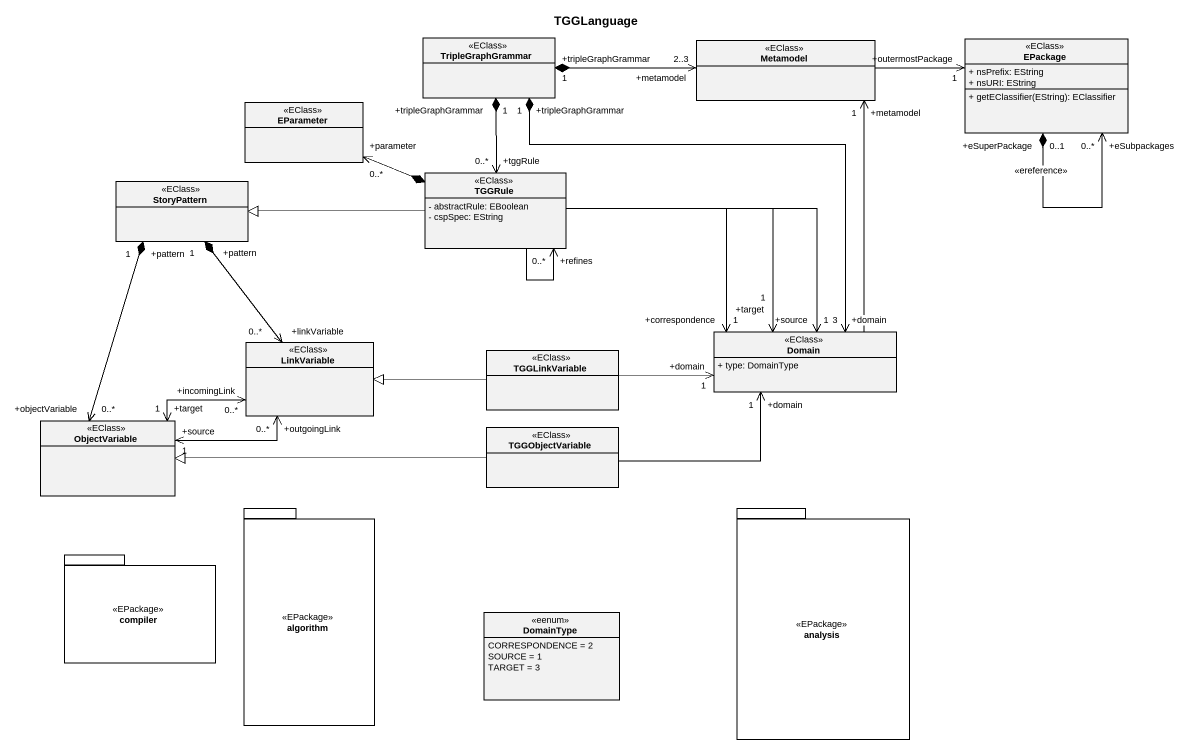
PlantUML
@startuml
title TGGLanguage
hide circle
hide empty members
skinparam classAttributeIconSize 0
class TripleGraphGrammar <<EClass>>
class Metamodel <<EClass>>
class EPackage <<EClass>> {
  + nsPrefix: EString
  + nsURI: EString
  + getEClassifier(EString): EClassifier
}
class EParameter <<EClass>>
class StoryPattern <<EClass>>
class TGGRule <<EClass>> {
  - abstractRule: EBoolean
  - cspSpec: EString
}
class LinkVariable <<EClass>>
class TGGLinkVariable <<EClass>>
class Domain <<EClass>> {
  + type: DomainType
}
class ObjectVariable <<EClass>>
class TGGObjectVariable <<EClass>>
package algorithm <<EPackage>> {
}
package analysis <<EPackage>> {
}
package compiler <<EPackage>> {
}
class DomainType <<eenum>> {
  CORRESPONDENCE = 2
  SOURCE = 1
  TARGET = 3
}
TripleGraphGrammar "+tripleGraphGrammar\n1" *-right-> "+metamodel\n2..3" Metamodel
TripleGraphGrammar "+tripleGraphGrammar\n1" *--> "+tggRule\n0..*" TGGRule
TripleGraphGrammar "+tripleGraphGrammar\n1" *--> "+domain\n3" Domain
Metamodel -right-> "+outermostPackage\n1" EPackage
EPackage "+eSuperPackage\n0..1" *--> "+eSubpackages\n0..*" EPackage : <<ereference>>
TGGRule *-left-> "+parameter\n0..*" EParameter
TGGRule -left-|> StoryPattern
TGGRule --> "+refines\n0..*" TGGRule
TGGRule -right-> "+correspondence\n1" Domain
TGGRule -right-> "+source\n1" Domain
TGGRule -right-> "+target\n1" Domain
LinkVariable "+linkVariable\n0..*" <-up-* "+pattern\n1" StoryPattern
TGGLinkVariable -left-|> LinkVariable
TGGLinkVariable -right-> "+domain\n1" Domain
Domain -up-> "+metamodel\n1" Metamodel
ObjectVariable "+objectVariable\n0..*" <-up-* "+pattern\n1" StoryPattern
ObjectVariable "+target\n1" <-right-> "+incomingLink\n0..*" LinkVariable
ObjectVariable "+source\n1" <-right-> "+outgoingLink\n0..*" LinkVariable
TGGObjectVariable -right-> "+domain\n1" Domain
TGGObjectVariable -left-|> ObjectVariable
@enduml
